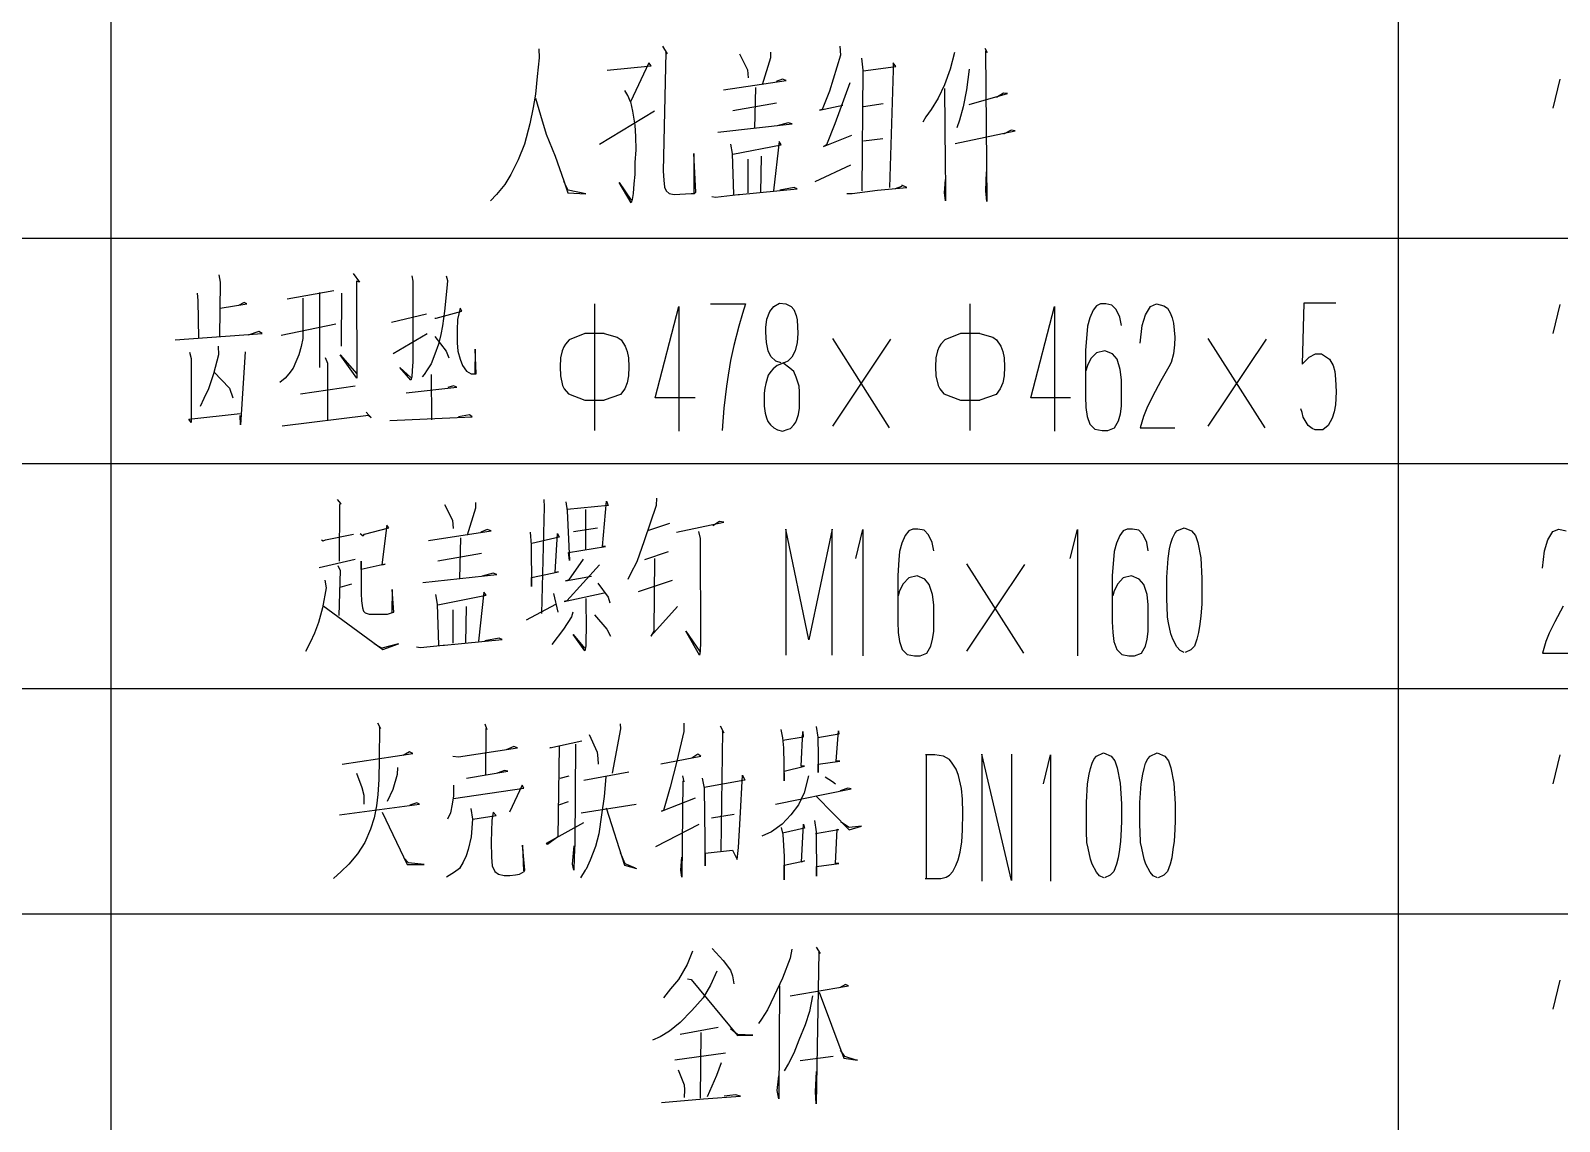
# Model space of a CAD drawing. Extents: x 0 to 8410, y 0 to 11890.
# Drawn here: x 6985 to 7460, y 1435.5 to 1774.5 of the extents above; entities that cross this region are included whole.
import ezdxf

# ---------------------------------------------------------------- set-up
doc = ezdxf.new("R2010")
doc.units = 0
doc.header["$MEASUREMENT"] = 0
doc.layers.add('6', color=7, linetype='Continuous')
doc.layers.add('9', color=7, linetype='Continuous')

# ---------------------------------------------------------------- blocks, each defined once
blk = doc.blocks.new('BLKENT887')
at = {"layer": '9', "color": 2, "linetype": 'Continuous'}
for p, q in [((7190.65, 1488.43), (7188.95, 1484.31)), ((7196.8, 1489.22), (7200.2, 1485.49)), ((7221.5, 1489.02), (7220.98, 1486.27)), ((7229.08, 1489.61), (7230.26, 1487.65)), ((7229.87, 1488.24), (7229.08, 1440.98)), ((7230.26, 1487.65), (7229.87, 1488.24)), ((7188.95, 1484.31), (7186.34, 1479.61)), ((7198.23, 1482.16), (7196.27, 1477.84)), ((7200.2, 1485.49), (7202.42, 1482.55)), ((7202.42, 1482.55), (7203.07, 1480.78)), ((7220.98, 1486.27), (7218.63, 1480)), ((7186.34, 1479.61), (7183.86, 1476.67)), ((7189.08, 1479.8), (7190.26, 1479.61)), ((7190.26, 1479.61), (7204.64, 1462.16)), ((7196.27, 1477.84), (7193.92, 1473.92)), ((7203.07, 1480.78), (7203.46, 1478.24)), ((7218.63, 1480), (7216.01, 1474.51)), ((7217.71, 1477.65), (7217.45, 1442.55)), ((7220.98, 1474.51), (7239.15, 1477.65)), ((7238.23, 1478.04), (7236.27, 1477.06)), ((7239.15, 1477.65), (7238.23, 1478.04)), ((7458.01, 1470.4), (7460.23, 1479.4)), ((7183.86, 1476.67), (7181.63, 1473.92)), ((7193.92, 1473.92), (7190.39, 1470)), ((7216.01, 1474.51), (7213.92, 1470.2)), ((7227.91, 1474.51), (7226.99, 1469.61)), ((7230, 1475.69), (7237.71, 1455.1)), ((7190.39, 1470), (7186.86, 1466.27)), ((7213.92, 1470.2), (7212.09, 1467.25)), ((7226.99, 1469.61), (7225.69, 1465.49)), ((7183.46, 1463.53), (7180.59, 1461.76)), ((7186.86, 1466.27), (7183.46, 1463.53)), ((7198.63, 1464.71), (7186.86, 1462.55)), ((7193.27, 1463.14), (7193.01, 1442.75)), ((7204.64, 1462.55), (7202.42, 1464.31)), ((7212.09, 1467.25), (7211.18, 1465.88)), ((7225.69, 1465.49), (7223.72, 1460.78)), ((7180.59, 1461.76), (7178.23, 1460.78)), ((7209.35, 1462.35), (7204.64, 1462.55)), ((7204.64, 1462.16), (7209.35, 1462.35)), ((7223.72, 1460.78), (7222.16, 1456.67)), ((7200.85, 1456.67), (7185.16, 1454.51)), ((7199.54, 1453.73), (7198.1, 1449.8)), ((7220.46, 1453.53), (7219.15, 1451.18)), ((7222.16, 1456.67), (7220.46, 1453.53)), ((7234.31, 1455.69), (7224.12, 1454.31)), ((7237.97, 1455.69), (7236.67, 1457.65)), ((7237.71, 1455.1), (7241.89, 1454.51)), ((7241.5, 1454.51), (7237.97, 1455.69)), ((7241.89, 1454.51), (7241.5, 1454.51)), ((7186.21, 1451.57), (7188.04, 1446.86)), ((7198.1, 1449.8), (7195.23, 1443.14)), ((7216.93, 1445.1), (7217.45, 1449.61)), ((7228.82, 1444.71), (7229.22, 1450.98)), ((7188.04, 1446.86), (7188.17, 1445.29)), ((7188.17, 1445.29), (7188.04, 1442.94)), ((7217.45, 1442.55), (7216.93, 1445.1)), ((7229.08, 1440.98), (7228.82, 1444.71)), ((7180.98, 1441.37), (7194.05, 1442.55)), ((7194.05, 1442.55), (7205.56, 1443.33)), ((7203.99, 1443.73), (7200.46, 1443.33)), ((7205.56, 1443.33), (7203.99, 1443.73))]:
    blk.add_line(p, q, dxfattribs=at)
blk = doc.blocks.new('BLKENT888')
at = {"layer": '9', "color": 2, "linetype": 'Continuous'}
for p, q in [((7092.74, 1559.41), (7093.66, 1557.65)), ((7093.4, 1558.04), (7093.27, 1548.04)), ((7093.66, 1557.65), (7093.4, 1558.04)), ((7126.08, 1559.02), (7126.73, 1557.25)), ((7168.17, 1559.02), (7168.3, 1557.45)), ((7187.91, 1559.22), (7187.91, 1556.67)), ((7199.28, 1558.43), (7200.33, 1556.27)), ((7229.08, 1558.24), (7229.61, 1554.9)), ((7126.47, 1557.65), (7126.34, 1543.14)), ((7126.73, 1557.25), (7126.47, 1557.65)), ((7146.34, 1551.57), (7156.27, 1553.73)), ((7158.5, 1555.69), (7160.98, 1550.2)), ((7168.3, 1557.45), (7165.69, 1543.73)), ((7187.91, 1556.67), (7185.82, 1547.45)), ((7199.93, 1556.86), (7199.41, 1519.61)), ((7200.33, 1556.27), (7199.93, 1556.86)), ((7218.1, 1557.25), (7218.63, 1554.71)), ((7218.63, 1554.71), (7218.89, 1551.57)), ((7225.03, 1554.9), (7218.76, 1553.92)), ((7224.38, 1545.88), (7224.9, 1556.67)), ((7224.9, 1556.67), (7225.03, 1554.9)), ((7236.14, 1555.88), (7229.61, 1554.71)), ((7229.61, 1554.9), (7229.74, 1549.02)), ((7235.23, 1547.45), (7236.01, 1556.86)), ((7236.01, 1556.86), (7236.14, 1555.88)), ((7081.76, 1546.47), (7103.72, 1549.8)), ((7102.68, 1550.39), (7100.72, 1549.22)), ((7103.72, 1549.8), (7102.68, 1550.39)), ((7116.14, 1549.02), (7117.97, 1548.82)), ((7117.97, 1548.82), (7136.27, 1551.57)), ((7135.1, 1551.96), (7132.74, 1550.98)), ((7136.27, 1551.57), (7135.1, 1551.96)), ((7146.6, 1551.57), (7146.34, 1551.57)), ((7149.22, 1551.96), (7148.82, 1523.92)), ((7154.31, 1552.75), (7154.05, 1521.96)), ((7160.98, 1550.2), (7161.24, 1548.24)), ((7180.85, 1546.67), (7193.27, 1549.02)), ((7192.35, 1549.61), (7190.39, 1548.43)), ((7193.27, 1549.02), (7192.35, 1549.61)), ((7218.89, 1551.57), (7219.15, 1541.37)), ((7229.74, 1549.02), (7229.74, 1543.92)), ((7265.95, 1549.4), (7263.07, 1549.4)), ((7263.2, 1549.4), (7263.2, 1511)), ((7268.63, 1549), (7265.95, 1549.4)), ((7270.46, 1548), (7268.63, 1549)), ((7289.8, 1510.4), (7280.52, 1549.6)), ((7280.52, 1549.6), (7280.52, 1510.2)), ((7289.8, 1549.6), (7289.8, 1510.4)), ((7299.67, 1540.4), (7301.89, 1549.4)), ((7301.89, 1549.4), (7301.89, 1510.2)), ((7315.49, 1548.2), (7316.14, 1549)), ((7316.14, 1549), (7318.37, 1550)), ((7318.37, 1550), (7320.72, 1549)), ((7320.72, 1549), (7321.89, 1547.6)), ((7332.16, 1548.2), (7332.81, 1549)), ((7332.81, 1549), (7335.03, 1550)), ((7335.03, 1550), (7337.39, 1549)), ((7337.39, 1549), (7338.56, 1547.6)), ((7458.01, 1540.4), (7460.23, 1549.4)), ((7093.27, 1548.04), (7093.14, 1541.76)), ((7099.02, 1545.49), (7098.89, 1543.33)), ((7120.46, 1542.16), (7133.27, 1544.31)), ((7132.22, 1544.51), (7130, 1543.73)), ((7133.27, 1544.31), (7132.22, 1544.51)), ((7156.93, 1541.57), (7170.91, 1544.12)), ((7161.24, 1548.24), (7161.37, 1546.47)), ((7185.82, 1547.45), (7183.72, 1539.41)), ((7219.15, 1544.31), (7225.42, 1545.88)), ((7219.15, 1541.37), (7219.15, 1544.31)), ((7225.42, 1545.88), (7224.38, 1545.88)), ((7229.74, 1546.47), (7236.4, 1547.45)), ((7229.74, 1543.92), (7229.74, 1546.47)), ((7236.4, 1547.45), (7235.23, 1547.45)), ((7271.37, 1546.8), (7270.46, 1548)), ((7272.55, 1545), (7271.37, 1546.8)), ((7273.33, 1543), (7272.55, 1545)), ((7313.86, 1543.4), (7314.31, 1545.2)), ((7314.31, 1545.2), (7314.77, 1546.8)), ((7314.77, 1546.8), (7315.49, 1548.2)), ((7321.89, 1547.6), (7322.61, 1545.4)), ((7322.61, 1545.4), (7323.53, 1540.6)), ((7330.52, 1543.4), (7330.98, 1545.2)), ((7330.98, 1545.2), (7331.44, 1546.8)), ((7331.44, 1546.8), (7332.16, 1548.2)), ((7338.56, 1547.6), (7339.28, 1545.4)), ((7339.28, 1545.4), (7340.2, 1540.6)), ((7086.21, 1543.73), (7087.91, 1539.22)), ((7087.91, 1539.22), (7088.56, 1536.86)), ((7093.14, 1541.76), (7092.88, 1537.06)), ((7098.89, 1543.33), (7097.58, 1538.63)), ((7116.4, 1540), (7116.4, 1536.67)), ((7116.4, 1535.88), (7138.23, 1539.02)), ((7137.71, 1540), (7133.79, 1531.57)), ((7138.23, 1539.02), (7137.71, 1540)), ((7149.48, 1542.16), (7152.35, 1542.94)), ((7163.72, 1542.55), (7163.2, 1536.47)), ((7183.72, 1539.41), (7181.63, 1532.16)), ((7187.65, 1541.37), (7187.38, 1511.37)), ((7187.52, 1542.94), (7187.91, 1540.98)), ((7187.91, 1540.98), (7187.65, 1541.37)), ((7193.66, 1542.16), (7194.31, 1539.02)), ((7206.86, 1541.57), (7194.31, 1539.22)), ((7194.31, 1539.02), (7194.57, 1514.9)), ((7205.42, 1529.61), (7206.21, 1543.14)), ((7206.21, 1543.14), (7206.86, 1541.57)), ((7226.73, 1542.94), (7225.29, 1537.65)), ((7231.83, 1542.55), (7234.18, 1541.18)), ((7234.18, 1541.18), (7235.1, 1540.39)), ((7238.89, 1539.02), (7236.53, 1538.24)), ((7239.93, 1538.82), (7238.89, 1539.02)), ((7274.25, 1539), (7273.33, 1543)), ((7313.01, 1534.6), (7313.4, 1540.4)), ((7313.4, 1540.4), (7313.86, 1543.4)), ((7323.53, 1540.6), (7323.92, 1534.2)), ((7329.67, 1534.6), (7330.06, 1540.4)), ((7330.06, 1540.4), (7330.52, 1543.4)), ((7340.2, 1540.6), (7340.59, 1534.2)), ((7088.56, 1536.86), (7088.56, 1534.12)), ((7092.88, 1537.06), (7092.48, 1533.53)), ((7097.58, 1538.63), (7095.75, 1534.9)), ((7105.03, 1534.51), (7102.81, 1533.73)), ((7105.82, 1534.12), (7105.03, 1534.51)), ((7116.4, 1536.67), (7116.01, 1534.12)), ((7149.08, 1533.92), (7152.09, 1534.9)), ((7163.2, 1536.47), (7162.42, 1530.78)), ((7180.98, 1531.96), (7191.57, 1536.08)), ((7216.4, 1534.12), (7239.93, 1538.82)), ((7225.29, 1537.65), (7223.59, 1533.92)), ((7229.21, 1536.47), (7239.28, 1526.08)), ((7274.51, 1535.6), (7274.25, 1539)), ((7274.64, 1531.4), (7274.51, 1535.6)), ((7313.01, 1527.6), (7313.01, 1534.6)), ((7329.67, 1527.6), (7329.67, 1534.6)), ((7080.98, 1530.78), (7105.82, 1534.12)), ((7091.7, 1529.8), (7090.65, 1526.27)), ((7092.48, 1533.53), (7091.7, 1529.8)), ((7094.18, 1531.57), (7102.03, 1515.29)), ((7115.49, 1531.37), (7114.57, 1529.41)), ((7116.01, 1534.12), (7115.49, 1531.37)), ((7121.76, 1532.75), (7122.29, 1529.41)), ((7122.42, 1529.41), (7129.61, 1530.59)), ((7128.69, 1531.57), (7128.3, 1529.02)), ((7129.61, 1530.59), (7128.69, 1531.57)), ((7156.01, 1531.37), (7173.14, 1534.12)), ((7162.42, 1530.78), (7161.5, 1524.9)), ((7163.86, 1532.94), (7169.48, 1515.1)), ((7181.63, 1532.16), (7180.98, 1531.96)), ((7196.54, 1529.8), (7203.59, 1530.98)), ((7204.9, 1520.59), (7205.42, 1529.61)), ((7221.24, 1530.78), (7218.5, 1527.84)), ((7223.59, 1533.92), (7221.24, 1530.78)), ((7274.57, 1526), (7274.64, 1531.4)), ((7323.92, 1534.2), (7323.92, 1529)), ((7340.59, 1534.2), (7340.59, 1529)), ((7090.65, 1526.27), (7088.82, 1522.16)), ((7122.29, 1529.41), (7121.89, 1523.92)), ((7128.3, 1529.02), (7128.04, 1522.35)), ((7145.29, 1521.96), (7156.93, 1528.43)), ((7161.5, 1524.9), (7160.46, 1520.98)), ((7179.28, 1520.98), (7192.74, 1527.84)), ((7215.23, 1525.49), (7212.22, 1524.12)), ((7218.5, 1527.84), (7215.23, 1525.49)), ((7218.23, 1526.86), (7218.76, 1524.71)), ((7225.42, 1526.67), (7218.63, 1525.1)), ((7224.51, 1516.08), (7225.16, 1527.84)), ((7225.16, 1527.84), (7225.42, 1526.67)), ((7228.56, 1529.02), (7229.08, 1525.49)), ((7236.01, 1526.08), (7228.82, 1524.9)), ((7229.08, 1525.49), (7229.21, 1511.76)), ((7235.1, 1515.69), (7235.62, 1526.27)), ((7235.62, 1526.27), (7236.01, 1526.08)), ((7239.28, 1526.86), (7236.67, 1528.63)), ((7239.28, 1526.08), (7243.2, 1527.25)), ((7243.2, 1527.25), (7239.28, 1526.86)), ((7274.31, 1522.4), (7274.57, 1526)), ((7313.07, 1525.6), (7313.01, 1527.6)), ((7313.2, 1522.2), (7313.07, 1525.6)), ((7323.86, 1526.2), (7323.59, 1522.6)), ((7323.92, 1529), (7323.86, 1526.2)), ((7329.74, 1525.6), (7329.67, 1527.6)), ((7329.87, 1522.2), (7329.74, 1525.6)), ((7340.52, 1526.2), (7340.26, 1522.6)), ((7340.59, 1529), (7340.52, 1526.2)), ((7088.82, 1522.16), (7086.6, 1518.63)), ((7121.89, 1523.92), (7120.98, 1520)), ((7128.04, 1522.35), (7128.17, 1517.65)), ((7138.5, 1513.53), (7137.84, 1521.37)), ((7137.84, 1521.37), (7138.1, 1513.33)), ((7145.55, 1521.57), (7145.29, 1521.96)), ((7148.82, 1523.92), (7145.55, 1521.57)), ((7153.4, 1515.49), (7153.92, 1521.18)), ((7154.05, 1521.96), (7153.92, 1517.65)), ((7160.46, 1520.98), (7158.89, 1516.67)), ((7204.51, 1516.86), (7204.9, 1520.59)), ((7218.76, 1524.71), (7219.15, 1517.84)), ((7273.79, 1519.2), (7274.31, 1522.4)), ((7313.53, 1520.4), (7313.2, 1522.2)), ((7314.31, 1517), (7313.53, 1520.4)), ((7323.59, 1522.6), (7323.27, 1520)), ((7330.2, 1520.4), (7329.87, 1522.2)), ((7330.98, 1517), (7330.2, 1520.4)), ((7340.26, 1522.6), (7339.93, 1520)), ((7083.86, 1515.49), (7081.5, 1513.14)), ((7086.6, 1518.63), (7083.86, 1515.49)), ((7102.42, 1515.88), (7100.98, 1517.45)), ((7102.03, 1515.29), (7107.25, 1515.29)), ((7107.25, 1515.29), (7102.42, 1515.88)), ((7119.41, 1516.08), (7118.23, 1514.12)), ((7120.33, 1518.04), (7119.41, 1516.08)), ((7120.98, 1520), (7120.33, 1518.04)), ((7128.17, 1517.65), (7128.43, 1514.9)), ((7153.79, 1513.53), (7153.4, 1515.49)), ((7153.92, 1517.65), (7153.79, 1513.53)), ((7158.89, 1516.67), (7157.58, 1513.92)), ((7168.17, 1519.02), (7169.61, 1515.69)), ((7169.61, 1515.69), (7172.87, 1514.31)), ((7186.99, 1513.53), (7187.38, 1517.65)), ((7194.57, 1518.82), (7203.07, 1519.8)), ((7194.57, 1514.9), (7194.57, 1518.82)), ((7203.07, 1519.8), (7204.51, 1516.86)), ((7219.15, 1517.84), (7219.15, 1516.86)), ((7219.15, 1516.86), (7219.15, 1510.59)), ((7219.15, 1515.1), (7225.42, 1516.47)), ((7225.42, 1516.47), (7224.51, 1516.08)), ((7229.21, 1514.71), (7236.14, 1515.69)), ((7236.14, 1515.69), (7235.1, 1515.69)), ((7272.42, 1515), (7273.2, 1516.8)), ((7273.2, 1516.8), (7273.79, 1519.2)), ((7314.84, 1515.4), (7314.31, 1517)), ((7316.14, 1513), (7314.84, 1515.4)), ((7322.35, 1515.4), (7321.57, 1513.2)), ((7322.88, 1517.4), (7322.35, 1515.4)), ((7323.27, 1520), (7322.88, 1517.4)), ((7331.5, 1515.4), (7330.98, 1517)), ((7332.81, 1513), (7331.5, 1515.4)), ((7339.02, 1515.4), (7338.23, 1513.2)), ((7339.54, 1517.4), (7339.02, 1515.4)), ((7339.93, 1520), (7339.54, 1517.4)), ((7081.5, 1513.14), (7079.15, 1510.98)), ((7116.67, 1512.94), (7114.18, 1511.37)), ((7118.23, 1514.12), (7116.67, 1512.94)), ((7128.43, 1514.9), (7129.22, 1513.14)), ((7129.22, 1513.14), (7130.39, 1512.35)), ((7130.39, 1512.35), (7132.09, 1511.96)), ((7132.09, 1511.96), (7133.92, 1511.96)), ((7133.92, 1511.96), (7135.62, 1512.16)), ((7135.62, 1512.16), (7136.93, 1512.35)), ((7136.93, 1512.35), (7138.37, 1513.14)), ((7138.37, 1513.14), (7138.5, 1513.53)), ((7157.32, 1513.53), (7155.88, 1511.18)), ((7157.58, 1513.92), (7157.32, 1513.53)), ((7169.48, 1515.1), (7173.27, 1514.12)), ((7187.38, 1511.37), (7186.99, 1513.53)), ((7219.15, 1510.59), (7219.15, 1515.1)), ((7229.21, 1511.76), (7229.21, 1514.71)), ((7262.94, 1511), (7267.84, 1511)), ((7267.84, 1511), (7269.41, 1511.4)), ((7269.41, 1511.4), (7270.52, 1512)), ((7270.52, 1512), (7271.5, 1513.2)), ((7271.5, 1513.2), (7272.42, 1515)), ((7317.12, 1511.8), (7316.14, 1513)), ((7318.43, 1511.2), (7317.12, 1511.8)), ((7320.46, 1512), (7318.69, 1511.2)), ((7321.57, 1513.2), (7320.46, 1512)), ((7333.79, 1511.8), (7332.81, 1513)), ((7335.1, 1511.2), (7333.79, 1511.8)), ((7337.12, 1512), (7335.36, 1511.2)), ((7338.23, 1513.2), (7337.12, 1512))]:
    blk.add_line(p, q, dxfattribs=at)
blk = doc.blocks.new('BLKENT889')
at = {"layer": '9', "color": 2, "linetype": 'Continuous'}
for p, q in [((7080.23, 1628.82), (7081.4, 1627.45)), ((7081.01, 1627.25), (7080.88, 1609.61)), ((7081.4, 1627.45), (7081.01, 1627.25)), ((7113.56, 1627.25), (7116.04, 1622.35)), ((7123.23, 1626.08), (7120.62, 1617.65)), ((7123.23, 1627.84), (7123.23, 1626.08)), ((7144.54, 1626.47), (7143.76, 1593.33)), ((7144.41, 1628.82), (7144.54, 1626.47)), ((7151.34, 1628.04), (7151.73, 1625.29)), ((7164.41, 1626.86), (7151.73, 1625.69)), ((7151.73, 1625.29), (7152.38, 1609.8)), ((7157.35, 1625.69), (7157.35, 1613.14)), ((7162.71, 1614.12), (7163.89, 1628.24)), ((7163.89, 1628.24), (7164.41, 1626.86)), ((7179.31, 1626.86), (7175.65, 1615.88)), ((7179.44, 1629.22), (7179.31, 1626.86)), ((7088.72, 1618.04), (7096.31, 1620)), ((7095.65, 1620.78), (7094.08, 1608.43)), ((7096.31, 1620), (7095.65, 1620.78)), ((7116.04, 1622.35), (7116.31, 1619.8)), ((7153.69, 1618.82), (7161.14, 1620)), ((7177.09, 1619.22), (7183.63, 1621.37)), ((7185.72, 1618.63), (7200.36, 1621.76)), ((7199.05, 1621.96), (7196.96, 1620.59)), ((7200.36, 1621.76), (7199.05, 1621.96)), ((7341.14, 1619), (7343.37, 1620)), ((7343.37, 1620), (7345.72, 1619)), ((7075.39, 1616.27), (7075.91, 1615.88)), ((7075.91, 1615.88), (7076.57, 1616.27)), ((7076.57, 1616.27), (7085.33, 1618.04)), ((7087.42, 1618.24), (7088.33, 1617.45)), ((7088.33, 1617.45), (7088.72, 1618.04)), ((7108.59, 1616.08), (7128.07, 1619.02)), ((7118.53, 1616.86), (7118.27, 1604.12)), ((7126.89, 1619.41), (7124.93, 1618.63)), ((7128.07, 1619.02), (7126.89, 1619.41)), ((7140.23, 1618.63), (7140.49, 1614.71)), ((7149.25, 1617.06), (7140.75, 1615.1)), ((7147.94, 1606.08), (7148.72, 1618.24)), ((7148.72, 1618.24), (7149.25, 1617.06)), ((7175.65, 1615.88), (7173.3, 1609.41)), ((7192.51, 1618.82), (7193.04, 1616.67)), ((7193.04, 1616.67), (7193.17, 1584.51)), ((7226.83, 1585.2), (7219.64, 1619.6)), ((7219.64, 1619.6), (7219.64, 1580.4)), ((7234.02, 1619.6), (7226.83, 1585.2)), ((7234.02, 1580.4), (7234.02, 1619.6)), ((7241.34, 1610.4), (7243.56, 1619.4)), ((7243.56, 1619.4), (7243.56, 1580.2)), ((7255.72, 1615.2), (7255, 1612.6)), ((7256.76, 1617.6), (7255.72, 1615.2)), ((7257.81, 1619), (7256.76, 1617.6)), ((7259.05, 1619.6), (7257.81, 1619)), ((7260.69, 1619.6), (7259.05, 1619.6)), ((7262.65, 1619.2), (7260.69, 1619.6)), ((7263.95, 1617.8), (7262.65, 1619.2)), ((7265.13, 1615.4), (7263.95, 1617.8)), ((7265.59, 1612.8), (7265.13, 1615.4)), ((7308.01, 1610.4), (7310.23, 1619.4)), ((7310.23, 1619.4), (7310.23, 1580.2)), ((7322.38, 1615.2), (7321.67, 1612.6)), ((7323.43, 1617.6), (7322.38, 1615.2)), ((7324.48, 1619), (7323.43, 1617.6)), ((7325.72, 1619.6), (7324.48, 1619)), ((7327.35, 1619.6), (7325.72, 1619.6)), ((7329.31, 1619.2), (7327.35, 1619.6)), ((7330.62, 1617.8), (7329.31, 1619.2)), ((7331.8, 1615.4), (7330.62, 1617.8)), ((7332.25, 1612.8), (7331.8, 1615.4)), ((7338.86, 1613.4), (7339.31, 1615.2)), ((7339.31, 1615.2), (7339.77, 1616.8)), ((7339.77, 1616.8), (7340.49, 1618.2)), ((7340.49, 1618.2), (7341.14, 1619)), ((7345.72, 1619), (7346.89, 1617.6)), ((7346.89, 1617.6), (7347.61, 1615.4)), ((7347.61, 1615.4), (7348.53, 1610.6)), ((7455.39, 1612.8), (7456.44, 1616.2)), ((7456.44, 1616.2), (7457.94, 1618.8)), ((7457.94, 1618.8), (7459.84, 1619.6)), ((7459.84, 1619.6), (7462.06, 1619)), ((7125.06, 1611.96), (7111.47, 1609.61)), ((7140.49, 1614.71), (7140.62, 1601.76)), ((7152.12, 1612.35), (7163.63, 1614.12)), ((7152.38, 1609.8), (7152.12, 1612.35)), ((7163.63, 1614.12), (7162.71, 1614.12)), ((7183.1, 1612.55), (7175.78, 1610)), ((7178.79, 1610.39), (7178.66, 1587.84)), ((7255, 1612.6), (7254.8, 1610)), ((7321.67, 1612.6), (7321.47, 1610)), ((7338.01, 1604.6), (7338.4, 1610.4)), ((7338.4, 1610.4), (7338.86, 1613.4)), ((7348.53, 1610.6), (7348.92, 1604.2)), ((7454.74, 1607.4), (7455.39, 1612.8)), ((7074.61, 1607.65), (7085.85, 1610.2)), ((7080.49, 1608.24), (7081.14, 1606.67)), ((7081.14, 1606.67), (7080.75, 1592.75)), ((7087.68, 1607.06), (7087.68, 1609.61)), ((7087.68, 1609.61), (7087.68, 1603.73)), ((7095.13, 1608.63), (7087.68, 1607.06)), ((7094.08, 1608.43), (7095.13, 1608.63)), ((7128.72, 1605.88), (7125.33, 1604.9)), ((7129.9, 1605.49), (7128.72, 1605.88)), ((7140.62, 1604.51), (7148.99, 1606.27)), ((7148.99, 1606.27), (7147.94, 1606.08)), ((7161.8, 1608.43), (7151.6, 1597.25)), ((7156.7, 1610.2), (7152.12, 1603.73)), ((7171.34, 1605.69), (7170.55, 1603.92)), ((7173.3, 1609.41), (7171.34, 1605.69)), ((7254.8, 1610), (7254.41, 1605.2)), ((7293.56, 1581), (7275.91, 1608.8)), ((7275.91, 1581.6), (7293.95, 1608.6)), ((7321.47, 1610), (7321.08, 1605.2)), ((7076.83, 1601.37), (7075.65, 1595.1)), ((7076.44, 1603.73), (7076.83, 1601.37)), ((7081.14, 1601.57), (7084.8, 1602.55)), ((7087.68, 1603.73), (7087.68, 1599.61)), ((7097.35, 1600.78), (7097.22, 1593.73)), ((7097.87, 1593.73), (7097.35, 1600.78)), ((7106.89, 1602.94), (7129.9, 1605.49)), ((7140.62, 1601.76), (7140.62, 1604.51)), ((7151.21, 1603.53), (7159.31, 1604.9)), ((7152.12, 1603.73), (7151.21, 1603.53)), ((7161.27, 1602.75), (7164.41, 1598.43)), ((7173.82, 1600.2), (7184.41, 1603.73)), ((7254.41, 1605.2), (7254.41, 1590.8)), ((7256.11, 1602.6), (7255, 1600.4)), ((7257.81, 1604.4), (7256.11, 1602.6)), ((7260.42, 1605), (7257.81, 1604.4)), ((7262.78, 1604), (7260.42, 1605)), ((7264.21, 1602.4), (7262.78, 1604)), ((7265.2, 1599.2), (7264.21, 1602.4)), ((7321.08, 1605.2), (7321.08, 1590.8)), ((7322.78, 1602.6), (7321.67, 1600.4)), ((7324.48, 1604.4), (7322.78, 1602.6)), ((7327.09, 1605), (7324.48, 1604.4)), ((7329.44, 1604), (7327.09, 1605)), ((7330.88, 1602.4), (7329.44, 1604)), ((7331.86, 1599.2), (7330.88, 1602.4)), ((7338.01, 1597.6), (7338.01, 1604.6)), ((7348.92, 1604.2), (7348.92, 1599)), ((7087.68, 1599.61), (7087.81, 1597.25)), ((7087.81, 1597.25), (7088.07, 1595.1)), ((7110.82, 1599.22), (7111.34, 1596.27)), ((7111.34, 1596.27), (7111.73, 1583.53)), ((7111.47, 1596.08), (7126.5, 1599.02)), ((7125.85, 1600), (7124.15, 1584.71)), ((7126.5, 1599.02), (7125.85, 1600)), ((7139.05, 1591.37), (7148.2, 1596.27)), ((7147.42, 1599.61), (7148.85, 1593.73)), ((7150.82, 1597.06), (7163.23, 1599.8)), ((7151.6, 1597.25), (7150.82, 1597.06)), ((7157.48, 1598.04), (7157.61, 1588.24)), ((7164.41, 1598.43), (7164.93, 1596.67)), ((7255, 1600.4), (7254.54, 1598.8)), ((7265.59, 1596), (7265.2, 1599.2)), ((7321.67, 1600.4), (7321.21, 1598.8)), ((7332.25, 1596), (7331.86, 1599.2)), ((7338.07, 1595.6), (7338.01, 1597.6)), ((7348.86, 1596.2), (7348.59, 1592.6)), ((7348.92, 1599), (7348.86, 1596.2)), ((7075.65, 1595.1), (7074.48, 1590.59)), ((7075.78, 1595.88), (7094.48, 1582.16)), ((7088.07, 1595.1), (7088.46, 1594.12)), ((7088.46, 1594.12), (7088.99, 1593.53)), ((7088.99, 1593.53), (7090.16, 1593.14)), ((7090.16, 1593.14), (7092.12, 1593.14)), ((7092.12, 1593.14), (7095.91, 1593.14)), ((7095.91, 1593.14), (7097.09, 1593.53)), ((7097.09, 1593.53), (7097.87, 1593.73)), ((7116.18, 1594.51), (7116.18, 1584.12)), ((7120.36, 1595.49), (7120.1, 1584.12)), ((7153.04, 1592.35), (7150.55, 1588.43)), ((7153.43, 1593.73), (7153.04, 1592.35)), ((7160.23, 1592.94), (7164.02, 1588.43)), ((7177.74, 1586.27), (7185.98, 1595.49)), ((7265.59, 1590.6), (7265.59, 1596)), ((7332.25, 1590.6), (7332.25, 1596)), ((7338.2, 1592.2), (7338.07, 1595.6)), ((7338.53, 1590.4), (7338.2, 1592.2)), ((7348.59, 1592.6), (7348.27, 1590)), ((7461.14, 1595.6), (7458.53, 1590.8)), ((7073.17, 1587.25), (7071.86, 1584.31)), ((7074.48, 1590.59), (7073.17, 1587.25)), ((7150.55, 1588.43), (7146.89, 1583.73)), ((7157.22, 1581.76), (7153.56, 1586.86)), ((7153.56, 1586.86), (7157.09, 1582.55)), ((7157.61, 1588.24), (7157.48, 1585.69)), ((7164.02, 1588.43), (7165.19, 1586.27)), ((7178.66, 1587.84), (7177.74, 1586.27)), ((7192.78, 1580.39), (7188.59, 1587.84)), ((7188.59, 1587.84), (7192.91, 1581.57)), ((7254.41, 1590.8), (7254.54, 1587.4)), ((7254.54, 1587.4), (7254.93, 1584.6)), ((7265.26, 1585.4), (7265.59, 1587.8)), ((7265.59, 1587.8), (7265.59, 1590.6)), ((7321.08, 1590.8), (7321.21, 1587.4)), ((7321.21, 1587.4), (7321.6, 1584.6)), ((7331.93, 1585.4), (7332.25, 1587.8)), ((7332.25, 1587.8), (7332.25, 1590.6)), ((7339.31, 1587), (7338.53, 1590.4)), ((7339.84, 1585.4), (7339.31, 1587)), ((7347.88, 1587.4), (7347.35, 1585.4)), ((7348.27, 1590), (7347.88, 1587.4)), ((7456.76, 1587.2), (7455.78, 1584.6)), ((7458.53, 1590.8), (7456.76, 1587.2)), ((7071.86, 1584.31), (7070.42, 1581.57)), ((7094.08, 1582.55), (7091.73, 1583.92)), ((7099.31, 1583.92), (7094.08, 1582.55)), ((7094.48, 1582.16), (7099.31, 1583.92)), ((7104.93, 1582.94), (7106.11, 1582.75)), ((7106.11, 1582.75), (7113.17, 1583.53)), ((7113.17, 1583.53), (7113.56, 1583.53)), ((7113.56, 1583.53), (7131.47, 1585.29)), ((7130.55, 1585.69), (7126.11, 1584.9)), ((7131.47, 1585.29), (7130.55, 1585.69)), ((7157.48, 1583.33), (7157.22, 1581.76)), ((7157.48, 1585.69), (7157.48, 1583.33)), ((7193.17, 1584.51), (7193.04, 1581.57)), ((7254.93, 1584.6), (7255.78, 1582.2)), ((7255.78, 1582.2), (7257.35, 1580.6)), ((7263.43, 1581), (7264.67, 1583.2)), ((7264.67, 1583.2), (7265.26, 1585.4)), ((7321.6, 1584.6), (7322.45, 1582.2)), ((7322.45, 1582.2), (7324.02, 1580.6)), ((7330.1, 1581), (7331.34, 1583.2)), ((7331.34, 1583.2), (7331.93, 1585.4)), ((7341.14, 1583), (7339.84, 1585.4)), ((7342.12, 1581.8), (7341.14, 1583)), ((7343.43, 1581.2), (7342.12, 1581.8)), ((7345.46, 1582), (7343.69, 1581.2)), ((7346.57, 1583.2), (7345.46, 1582)), ((7347.35, 1585.4), (7346.57, 1583.2)), ((7455.78, 1584.6), (7454.74, 1581)), ((7193.04, 1581.57), (7192.78, 1580.39)), ((7257.35, 1580.6), (7259.57, 1580.2)), ((7259.57, 1580.2), (7261.34, 1580.2)), ((7261.34, 1580.2), (7263.43, 1581)), ((7324.02, 1580.6), (7326.24, 1580.2)), ((7326.24, 1580.2), (7328.01, 1580.2)), ((7328.01, 1580.2), (7330.1, 1581)), ((7454.74, 1581), (7465.52, 1581))]:
    blk.add_line(p, q, dxfattribs=at)
blk = doc.blocks.new('BLKENT890')
at = {"layer": '9', "color": 2, "linetype": 'Continuous'}
for p, q in [((7043.53, 1698.63), (7043.92, 1696.27)), ((7043.92, 1696.27), (7043.66, 1679.22)), ((7085.23, 1699.02), (7087.19, 1696.27)), ((7087.19, 1696.27), (7086.27, 1696.67)), ((7086.27, 1696.67), (7086.4, 1666.47)), ((7103.4, 1698.24), (7103.79, 1696.67)), ((7103.79, 1696.67), (7103.79, 1671.57)), ((7114.12, 1698.24), (7114.51, 1696.86)), ((7114.51, 1696.86), (7114.38, 1695.49)), ((7036.73, 1692.94), (7036.99, 1690.59)), ((7064.71, 1691.18), (7079.22, 1693.73)), ((7069.54, 1691.37), (7069.54, 1681.37)), ((7074.77, 1693.14), (7074.77, 1669.8)), ((7081.57, 1692.94), (7081.44, 1676.47)), ((7114.38, 1695.49), (7113.59, 1687.25)), ((7036.99, 1690.59), (7037.12, 1678.82)), ((7043.92, 1688.24), (7052.16, 1689.61)), ((7051.37, 1690), (7049.54, 1689.02)), ((7052.16, 1689.61), (7051.37, 1690)), ((7097.12, 1683.92), (7107.97, 1686.47)), ((7110.98, 1685.1), (7118.95, 1687.25)), ((7113.59, 1687.25), (7112.94, 1682.75)), ((7118.43, 1688.24), (7117.65, 1684.71)), ((7118.95, 1687.25), (7118.43, 1688.24)), ((7160.2, 1689.6), (7160.2, 1650.2)), ((7179.08, 1660.4), (7186.4, 1688.8)), ((7186.4, 1688.8), (7186.4, 1650)), ((7196.27, 1689.6), (7207.06, 1689.6)), ((7206.14, 1686.6), (7205.03, 1682.6)), ((7207.06, 1689.6), (7206.14, 1686.6)), ((7213.79, 1684.8), (7214.71, 1687.2)), ((7214.71, 1687.2), (7215.88, 1688.8)), ((7215.88, 1688.8), (7217.71, 1689.8)), ((7217.71, 1689.8), (7219.67, 1689.6)), ((7219.67, 1689.6), (7221.31, 1688.8)), ((7221.31, 1688.8), (7222.09, 1687.8)), ((7222.09, 1687.8), (7222.81, 1686)), ((7276.86, 1689.6), (7276.86, 1650.2)), ((7295.75, 1660.4), (7303.07, 1688.8)), ((7303.07, 1688.8), (7303.07, 1650)), ((7315.1, 1687.6), (7314.05, 1685.2)), ((7316.14, 1689), (7315.1, 1687.6)), ((7317.39, 1689.6), (7316.14, 1689)), ((7319.02, 1689.6), (7317.39, 1689.6)), ((7320.98, 1689.2), (7319.02, 1689.6)), ((7322.29, 1687.8), (7320.98, 1689.2)), ((7323.46, 1685.4), (7322.29, 1687.8)), ((7331.44, 1686.2), (7332.94, 1688.8)), ((7332.94, 1688.8), (7334.84, 1689.6)), ((7334.84, 1689.6), (7337.06, 1689)), ((7337.06, 1689), (7338.23, 1688.2)), ((7338.23, 1688.2), (7339.08, 1686.8)), ((7339.08, 1686.8), (7339.67, 1685.2)), ((7380.59, 1689.8), (7380.06, 1670.8)), ((7390.52, 1689.8), (7380.59, 1689.8)), ((7458.01, 1680.4), (7460.23, 1689.4)), ((7062.88, 1679.8), (7079.87, 1683.33)), ((7110.59, 1685.1), (7110.98, 1685.1)), ((7112.94, 1682.75), (7112.42, 1680)), ((7117.65, 1684.71), (7117.52, 1681.37)), ((7205.03, 1682.6), (7203.46, 1676.6)), ((7213.46, 1682.2), (7213.79, 1684.8)), ((7213.46, 1680.8), (7213.46, 1682.2)), ((7222.81, 1686), (7223.14, 1684.6)), ((7223.14, 1684.6), (7223.33, 1680.4)), ((7313.33, 1682.6), (7313.14, 1680)), ((7314.05, 1685.2), (7313.33, 1682.6)), ((7323.92, 1682.8), (7323.46, 1685.4)), ((7329.74, 1677.4), (7330.39, 1682.8)), ((7330.39, 1682.8), (7331.44, 1686.2)), ((7339.67, 1685.2), (7340.06, 1683.6)), ((7340.06, 1683.6), (7340.52, 1679.2)), ((7029.93, 1678.43), (7056.99, 1680.39)), ((7055.95, 1680.98), (7052.55, 1679.8)), ((7056.99, 1680.39), (7055.95, 1680.98)), ((7069.54, 1678.82), (7069.02, 1676.27)), ((7069.54, 1681.37), (7069.54, 1678.82)), ((7097.65, 1674.12), (7108.23, 1680.39)), ((7110.59, 1679.41), (7114.12, 1674.9)), ((7111.76, 1677.06), (7110.59, 1673.92)), ((7112.42, 1680), (7111.76, 1677.06)), ((7117.52, 1681.37), (7117.52, 1677.45)), ((7117.52, 1677.45), (7117.78, 1674.9)), ((7151.18, 1677), (7150.65, 1676.2)), ((7152.35, 1678.4), (7151.18, 1677)), ((7157.19, 1680.4), (7152.35, 1678.4)), ((7163.2, 1680.4), (7157.19, 1680.4)), ((7163.2, 1680.4), (7167.25, 1679.2)), ((7167.25, 1679.2), (7168.43, 1678.4)), ((7168.43, 1678.4), (7169.74, 1676.4)), ((7213.59, 1677.6), (7213.46, 1680.8)), ((7214.12, 1675), (7213.59, 1677.6)), ((7223.14, 1677.6), (7222.55, 1675)), ((7223.33, 1680.4), (7223.14, 1677.6)), ((7251.9, 1651), (7234.25, 1678.8)), ((7234.25, 1651.6), (7252.29, 1678.6)), ((7267.84, 1677), (7267.32, 1676.2)), ((7269.02, 1678.4), (7267.84, 1677)), ((7273.86, 1680.4), (7269.02, 1678.4)), ((7279.87, 1680.4), (7273.86, 1680.4)), ((7279.87, 1680.4), (7283.92, 1679.2)), ((7283.92, 1679.2), (7285.1, 1678.4)), ((7285.1, 1678.4), (7286.4, 1676.4)), ((7313.14, 1680), (7312.74, 1675.2)), ((7340.39, 1676.8), (7340.13, 1674)), ((7340.52, 1679.2), (7340.39, 1676.8)), ((7368.56, 1651), (7350.91, 1678.8)), ((7350.91, 1651.6), (7368.95, 1678.6)), ((7034.38, 1674.51), (7034.9, 1672.55)), ((7034.9, 1672.55), (7034.9, 1671.76)), ((7043.4, 1673.73), (7041.83, 1667.84)), ((7043.27, 1676.47), (7043.4, 1673.73)), ((7051.63, 1674.71), (7050.2, 1651.96)), ((7068.37, 1673.73), (7067.45, 1671.57)), ((7069.02, 1676.27), (7068.37, 1673.73)), ((7076.47, 1672.94), (7077.25, 1671.18)), ((7086.4, 1666.47), (7081.18, 1673.73)), ((7081.18, 1673.73), (7086.4, 1667.84)), ((7110.59, 1673.92), (7109.41, 1670.98)), ((7114.12, 1674.9), (7114.9, 1672.75)), ((7117.78, 1674.9), (7118.43, 1672.35)), ((7118.43, 1672.35), (7119.22, 1670.39)), ((7123.14, 1675.49), (7123.01, 1667.84)), ((7123.4, 1667.84), (7123.14, 1675.49)), ((7149.61, 1672.8), (7149.48, 1670)), ((7150.13, 1675), (7149.61, 1672.8)), ((7150.65, 1676.2), (7150.13, 1675)), ((7169.74, 1676.4), (7170.39, 1674.8)), ((7170.39, 1674.8), (7170.78, 1672.8)), ((7170.78, 1672.8), (7170.91, 1670)), ((7203.46, 1676.6), (7202.48, 1672)), ((7215.03, 1673.2), (7214.12, 1675)), ((7216.54, 1671.8), (7215.03, 1673.2)), ((7221.5, 1673), (7220.26, 1671.8)), ((7222.55, 1675), (7221.5, 1673)), ((7266.27, 1672.8), (7266.14, 1670)), ((7266.8, 1675), (7266.27, 1672.8)), ((7267.32, 1676.2), (7266.8, 1675)), ((7286.4, 1676.4), (7287.06, 1674.8)), ((7287.06, 1674.8), (7287.45, 1672.8)), ((7287.45, 1672.8), (7287.58, 1670)), ((7312.74, 1675.2), (7312.74, 1660.8)), ((7314.44, 1672.6), (7313.33, 1670.4)), ((7316.14, 1674.4), (7314.44, 1672.6)), ((7318.76, 1675), (7316.14, 1674.4)), ((7321.11, 1674), (7318.76, 1675)), ((7322.55, 1672.4), (7321.11, 1674)), ((7323.53, 1669.2), (7322.55, 1672.4)), ((7340.13, 1674), (7339.35, 1671.4)), ((7380.06, 1670.8), (7382.22, 1673)), ((7382.22, 1673), (7384.18, 1674)), ((7384.18, 1674), (7386.08, 1674)), ((7386.08, 1674), (7388.56, 1672.4)), ((7388.56, 1672.4), (7389.74, 1670.4)), ((7034.9, 1671.76), (7034.9, 1652.75)), ((7041.83, 1667.84), (7040.26, 1663.14)), ((7041.96, 1668.43), (7046.8, 1663.33)), ((7065.23, 1667.84), (7064.05, 1666.47)), ((7066.54, 1669.61), (7065.23, 1667.84)), ((7067.45, 1671.57), (7066.54, 1669.61)), ((7077.25, 1671.18), (7077.25, 1653.53)), ((7103.14, 1665.88), (7099.74, 1669.8)), ((7099.74, 1669.8), (7103.14, 1666.67)), ((7103.53, 1668.82), (7103.4, 1666.86)), ((7103.79, 1671.57), (7103.53, 1668.82)), ((7107.32, 1667.65), (7106.67, 1666.86)), ((7108.23, 1669.02), (7107.32, 1667.65)), ((7109.41, 1670.98), (7108.23, 1669.02)), ((7109.41, 1667.65), (7109.54, 1653.53)), ((7119.22, 1670.39), (7120.39, 1668.63)), ((7120.39, 1668.63), (7121.83, 1667.84)), ((7121.83, 1667.84), (7123.4, 1667.84)), ((7149.48, 1670), (7149.61, 1667.2)), ((7170.91, 1670), (7170.78, 1667.2)), ((7201.76, 1667.4), (7201.18, 1664)), ((7202.09, 1670), (7201.76, 1667.4)), ((7202.48, 1672), (7202.09, 1670)), ((7214.12, 1667.4), (7213.4, 1664.8)), ((7215.03, 1668.6), (7214.12, 1667.4)), ((7215.69, 1669.4), (7215.03, 1668.6)), ((7216.93, 1670.4), (7215.69, 1669.4)), ((7218.23, 1671.2), (7216.54, 1671.8)), ((7219.35, 1671.4), (7216.93, 1670.4)), ((7220.91, 1669.6), (7218.69, 1671.2)), ((7220.26, 1671.8), (7219.35, 1671.4)), ((7222.09, 1668.6), (7220.91, 1669.6)), ((7222.88, 1666.8), (7222.09, 1668.6)), ((7266.14, 1670), (7266.27, 1667.2)), ((7287.58, 1670), (7287.45, 1667.2)), ((7313.33, 1670.4), (7312.88, 1668.8)), ((7323.92, 1666), (7323.53, 1669.2)), ((7338.63, 1670), (7336.14, 1665.6)), ((7339.35, 1671.4), (7338.63, 1670)), ((7389.74, 1670.4), (7390.2, 1668.6)), ((7390.2, 1668.6), (7390.46, 1666.2)), ((7040.26, 1663.14), (7038.82, 1660.2)), ((7046.8, 1663.33), (7047.84, 1660.39)), ((7064.05, 1666.47), (7062.48, 1665.1)), ((7068.89, 1661.57), (7085.88, 1664.12)), ((7101.7, 1661.96), (7117.38, 1663.73)), ((7103.4, 1666.86), (7103.14, 1665.88)), ((7116.34, 1664.12), (7114.64, 1663.53)), ((7117.38, 1663.73), (7116.34, 1664.12)), ((7149.61, 1667.2), (7150.26, 1664.2)), ((7150.26, 1664.2), (7150.78, 1663.2)), ((7150.78, 1663.2), (7152.09, 1661.6)), ((7169.61, 1663.2), (7168.3, 1661.4)), ((7170.39, 1665), (7169.61, 1663.2)), ((7170.78, 1667.2), (7170.39, 1665)), ((7201.18, 1664), (7200.78, 1660.6)), ((7213.07, 1663.4), (7212.88, 1661.8)), ((7213.4, 1664.8), (7213.07, 1663.4)), ((7223.79, 1664), (7222.88, 1666.8)), ((7223.92, 1662.2), (7223.79, 1664)), ((7266.27, 1667.2), (7266.93, 1664.2)), ((7266.93, 1664.2), (7267.45, 1663.2)), ((7267.45, 1663.2), (7268.76, 1661.6)), ((7286.27, 1663.2), (7284.97, 1661.4)), ((7287.06, 1665), (7286.27, 1663.2)), ((7287.45, 1667.2), (7287.06, 1665)), ((7323.92, 1660.6), (7323.92, 1666)), ((7336.14, 1665.6), (7333.53, 1660.8)), ((7390.46, 1666.2), (7390.59, 1662.2)), ((7038.82, 1660.2), (7037.65, 1657.65)), ((7152.09, 1661.6), (7157.19, 1659.6)), ((7157.19, 1659.6), (7163.2, 1659.6)), ((7168.3, 1661.4), (7163.2, 1659.6)), ((7191.44, 1660.4), (7179.08, 1660.4)), ((7200.78, 1660.6), (7200.39, 1657.2)), ((7212.88, 1661.8), (7212.88, 1660)), ((7212.88, 1660), (7212.94, 1657.8)), ((7212.94, 1657.8), (7213.2, 1655.6)), ((7223.92, 1659.6), (7223.92, 1662.2)), ((7223.92, 1657.2), (7223.92, 1659.6)), ((7268.76, 1661.6), (7273.86, 1659.6)), ((7273.86, 1659.6), (7279.87, 1659.6)), ((7284.97, 1661.4), (7279.87, 1659.6)), ((7308.1, 1660.4), (7295.75, 1660.4)), ((7312.74, 1660.8), (7312.88, 1657.4)), ((7323.59, 1655.4), (7323.92, 1657.8)), ((7323.92, 1657.8), (7323.92, 1660.6)), ((7333.53, 1660.8), (7331.76, 1657.2)), ((7390.39, 1658.2), (7390, 1656)), ((7390.59, 1662.2), (7390.39, 1658.2)), ((7034.12, 1653.73), (7050.06, 1655.49)), ((7034.9, 1652.75), (7034.12, 1653.73)), ((7050.2, 1651.96), (7050.06, 1654.9)), ((7089.93, 1654.9), (7063.14, 1651.57)), ((7089.28, 1655.88), (7090.85, 1654.12)), ((7090.85, 1654.12), (7089.93, 1654.9)), ((7096.6, 1653.33), (7122.22, 1654.51)), ((7121.31, 1655.1), (7117.91, 1654.51)), ((7122.22, 1654.51), (7121.31, 1655.1)), ((7200.39, 1657.2), (7199.87, 1650.2)), ((7213.2, 1655.6), (7213.59, 1654.2)), ((7213.59, 1654.2), (7214.05, 1653)), ((7222.74, 1652.8), (7223.07, 1653.6)), ((7223.07, 1653.6), (7223.53, 1655.2)), ((7223.53, 1655.2), (7223.92, 1657.2)), ((7312.88, 1657.4), (7313.27, 1654.6)), ((7313.27, 1654.6), (7314.12, 1652.2)), ((7321.76, 1651), (7323.01, 1653.2)), ((7323.01, 1653.2), (7323.59, 1655.4)), ((7330.78, 1654.6), (7329.74, 1651)), ((7331.76, 1657.2), (7330.78, 1654.6)), ((7380.06, 1655.8), (7379.67, 1657)), ((7380.39, 1654.4), (7380.06, 1655.8)), ((7381.96, 1651.8), (7380.39, 1654.4)), ((7389.41, 1654), (7388.1, 1651.8)), ((7390, 1656), (7389.41, 1654)), ((7214.05, 1653), (7214.84, 1652)), ((7214.84, 1652), (7215.95, 1651)), ((7215.95, 1651), (7217.06, 1650.4)), ((7217.06, 1650.4), (7218.56, 1650)), ((7218.56, 1650), (7220.39, 1650.6)), ((7220.39, 1650.6), (7221.11, 1650.8)), ((7221.11, 1650.8), (7222.09, 1652)), ((7222.09, 1652), (7222.74, 1652.8)), ((7314.12, 1652.2), (7315.69, 1650.6)), ((7315.69, 1650.6), (7317.91, 1650.2)), ((7317.91, 1650.2), (7319.67, 1650.2)), ((7319.67, 1650.2), (7321.76, 1651)), ((7329.74, 1651), (7340.52, 1651)), ((7383.14, 1650.8), (7381.96, 1651.8)), ((7384.12, 1650.4), (7383.14, 1650.8)), ((7386.47, 1650.4), (7384.12, 1650.4)), ((7388.1, 1651.8), (7386.47, 1650.4))]:
    blk.add_line(p, q, dxfattribs=at)
blk = doc.blocks.new('BLKENT891')
at = {"layer": '9', "color": 2, "linetype": 'Continuous'}
for p, q in [((7142.88, 1768.82), (7143.01, 1766.08)), ((7181.31, 1769.61), (7182.74, 1767.25)), ((7182.35, 1767.84), (7181.57, 1730.78)), ((7182.74, 1767.25), (7182.35, 1767.84)), ((7205.23, 1767.25), (7207.71, 1762.35)), ((7214.9, 1767.84), (7214.9, 1766.08)), ((7236.47, 1769.61), (7236.6, 1766.86)), ((7272.03, 1767.65), (7270.72, 1762.55)), ((7281.44, 1769.02), (7282.22, 1767.65)), ((7282.22, 1767.65), (7281.7, 1768.24)), ((7281.7, 1768.24), (7282.09, 1721.37)), ((7143.01, 1766.08), (7142.35, 1760.2)), ((7164.18, 1762.16), (7177.78, 1763.53)), ((7177.12, 1764.51), (7171.37, 1752.35)), ((7177.78, 1763.53), (7177.12, 1764.51)), ((7207.71, 1762.35), (7207.97, 1759.8)), ((7214.9, 1766.08), (7212.29, 1757.65)), ((7236.6, 1766.86), (7233.2, 1755.69)), ((7243.14, 1765.88), (7243.53, 1762.16)), ((7243.66, 1761.96), (7253.85, 1763.33)), ((7253.85, 1763.33), (7252.94, 1764.51)), ((7252.94, 1764.51), (7252.94, 1762.16)), ((7270.72, 1762.55), (7268.89, 1757.65)), ((7276.6, 1762.55), (7275.82, 1756.08)), ((7142.35, 1760.2), (7141.83, 1754.71)), ((7200.26, 1756.08), (7219.74, 1759.02)), ((7218.56, 1759.41), (7216.6, 1758.63)), ((7219.74, 1759.02), (7218.56, 1759.41)), ((7239.48, 1758.24), (7234.9, 1745.49)), ((7243.53, 1762.16), (7243.27, 1724.71)), ((7252.94, 1762.16), (7251.89, 1725.69)), ((7268.89, 1757.65), (7266.93, 1753.53)), ((7458.01, 1750.4), (7460.23, 1759.4)), ((7141.83, 1754.71), (7141.18, 1750.59)), ((7141.83, 1753.53), (7143.4, 1748.24)), ((7170.59, 1754.31), (7169.67, 1755.88)), ((7171.37, 1752.35), (7170.59, 1754.31)), ((7210.2, 1756.86), (7209.93, 1744.12)), ((7233.2, 1755.69), (7230.98, 1750)), ((7266.93, 1753.53), (7264.84, 1750)), ((7268.89, 1756.47), (7269.15, 1733.14)), ((7275.82, 1756.08), (7274.77, 1750.78)), ((7276.6, 1751.57), (7288.5, 1754.9)), ((7287.32, 1755.1), (7285.1, 1753.73)), ((7288.5, 1754.9), (7287.32, 1755.1)), ((7141.18, 1750.59), (7140.13, 1745.49)), ((7143.4, 1748.24), (7145.23, 1742.35)), ((7161.7, 1739.22), (7178.82, 1749.61)), ((7171.37, 1752.35), (7172.03, 1749.41)), ((7172.03, 1749.41), (7172.68, 1745.1)), ((7216.73, 1751.96), (7203.14, 1749.61)), ((7230.06, 1749.8), (7237.38, 1751.37)), ((7230.98, 1750), (7230.06, 1749.8)), ((7249.93, 1751.76), (7243.79, 1750.78)), ((7264.84, 1750), (7263.14, 1747.65)), ((7274.77, 1750.78), (7273.59, 1746.67)), ((7140.13, 1745.49), (7138.43, 1739.22)), ((7172.68, 1745.1), (7172.94, 1741.57)), ((7198.56, 1742.94), (7221.57, 1745.49)), ((7220.39, 1745.88), (7216.99, 1744.9)), ((7221.57, 1745.49), (7220.39, 1745.88)), ((7234.9, 1745.49), (7232.29, 1739.02)), ((7263.14, 1747.65), (7262.22, 1746.08)), ((7272.29, 1739.41), (7290.85, 1743.33)), ((7273.59, 1746.67), (7272.81, 1744.31)), ((7289.67, 1743.53), (7287.32, 1742.35)), ((7290.85, 1743.33), (7289.67, 1743.53)), ((7138.43, 1739.22), (7136.47, 1734.31)), ((7145.23, 1742.35), (7147.97, 1735.49)), ((7172.94, 1741.57), (7173.07, 1737.45)), ((7202.48, 1739.22), (7203.01, 1736.27)), ((7203.14, 1736.08), (7218.17, 1739.02)), ((7217.52, 1740), (7215.82, 1724.71)), ((7218.17, 1739.02), (7217.52, 1740)), ((7231.37, 1738.43), (7240.13, 1741.96)), ((7232.29, 1739.02), (7231.37, 1738.43)), ((7243.79, 1740.2), (7249.8, 1740.98)), ((7136.47, 1734.31), (7134.25, 1729.8)), ((7147.97, 1735.49), (7150.72, 1727.84)), ((7173.07, 1737.45), (7172.68, 1733.53)), ((7191.63, 1724.31), (7191.11, 1736.27)), ((7191.11, 1736.27), (7191.11, 1724.12)), ((7203.01, 1736.27), (7203.4, 1723.53)), ((7207.84, 1734.51), (7207.84, 1724.12)), ((7212.03, 1735.49), (7211.76, 1724.12)), ((7134.25, 1729.8), (7132.29, 1726.67)), ((7172.68, 1729.8), (7172.42, 1726.86)), ((7172.68, 1733.53), (7172.68, 1729.8)), ((7181.57, 1730.78), (7181.7, 1728.04)), ((7228.76, 1727.65), (7239.87, 1732.75)), ((7269.15, 1733.14), (7269.28, 1726.27)), ((7281.83, 1724.71), (7281.96, 1730.59)), ((7132.29, 1726.67), (7129.8, 1723.53)), ((7150.72, 1727.84), (7151.9, 1724.12)), ((7152.03, 1724.9), (7150.72, 1727.65)), ((7157.52, 1723.73), (7152.03, 1724.9)), ((7171.63, 1720.98), (7167.84, 1727.25)), ((7167.84, 1727.25), (7171.63, 1721.76)), ((7172.42, 1726.86), (7172.16, 1723.92)), ((7181.7, 1728.04), (7181.96, 1725.88)), ((7181.96, 1725.88), (7182.48, 1724.71)), ((7182.48, 1724.71), (7183.4, 1723.92)), ((7191.24, 1723.92), (7191.63, 1724.31)), ((7205.23, 1723.53), (7223.14, 1725.29)), ((7222.22, 1725.69), (7217.78, 1724.9)), ((7223.14, 1725.29), (7222.22, 1725.69)), ((7240.26, 1723.92), (7248.1, 1724.9)), ((7248.1, 1724.9), (7257.25, 1725.69)), ((7255.55, 1726.08), (7253.59, 1725.29)), ((7255.69, 1726.47), (7255.55, 1726.08)), ((7257.25, 1725.69), (7255.69, 1726.47)), ((7268.89, 1724.12), (7269.28, 1728.24)), ((7269.28, 1726.27), (7269.28, 1721.57)), ((7282.09, 1721.37), (7281.83, 1724.71)), ((7129.8, 1723.53), (7127.84, 1721.57)), ((7151.9, 1724.12), (7157.52, 1723.73)), ((7171.89, 1721.96), (7171.63, 1720.98)), ((7172.16, 1723.92), (7171.89, 1721.96)), ((7183.4, 1723.92), (7184.97, 1723.53)), ((7184.97, 1723.53), (7190.2, 1723.92)), ((7190.2, 1723.92), (7191.24, 1723.92)), ((7196.6, 1722.94), (7197.78, 1722.75)), ((7197.78, 1722.75), (7204.84, 1723.53)), ((7204.84, 1723.53), (7205.23, 1723.53)), ((7238.56, 1723.92), (7240.26, 1723.92)), ((7269.28, 1721.57), (7268.89, 1724.12))]:
    blk.add_line(p, q, dxfattribs=at)
blk = doc.blocks.new('BLKENT877')
at = {"layer": '9'}
for name in ['BLKENT891', 'BLKENT890', 'BLKENT889', 'BLKENT888', 'BLKENT887']:
    blk.add_blockref(name, (0, 0), dxfattribs=at)
blk = doc.blocks.new('BLKENT829')
at = {"layer": '9', "color": 1, "linetype": 'Continuous'}
for p, q in [((7010, 700), (7010, 3320)), ((7410, 700), (7410, 3320)), ((6510, 1710), (8310, 1710)), ((6510, 1640), (8310, 1640)), ((6510, 1570), (8310, 1570)), ((6510, 1500), (8310, 1500))]:
    blk.add_line(p, q, dxfattribs=at)
at = {"layer": '9'}
blk.add_blockref('BLKENT877', (0, 0), dxfattribs=at)

msp = doc.modelspace()

# ---------------------------------------------------------------- block references
at = {"layer": '6'}
msp.add_blockref('BLKENT829', (0, 0), dxfattribs=at)

doc.saveas('drawing.dxf')
